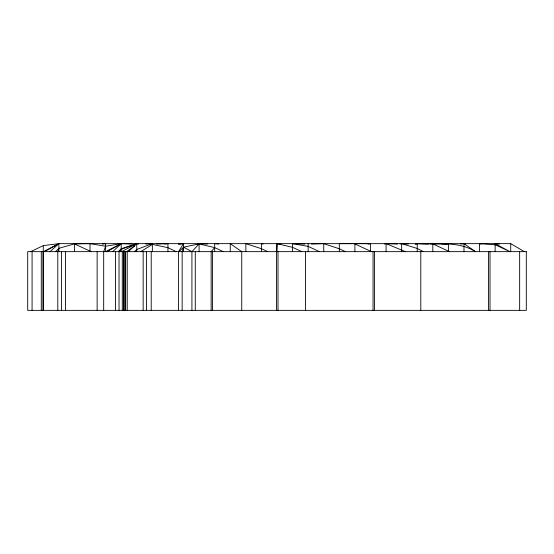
<?xml version="1.0" encoding="UTF-8"?>
<svg xmlns="http://www.w3.org/2000/svg" width="554" height="554" viewBox="0 0 554 554"><rect width="100%" height="100%" fill="white"/><g stroke="black" fill="none" stroke-linecap="round" stroke-linejoin="round"><path stroke-width="0.83" d="M131.845 244.03L121.188 243.642L105.606 246.239L90.025 243.642L74.444 243.878L58.862 248.324L57.803 251.648L57.803 310.358M105.606 246.239L103.681 251.648L103.681 310.358M223.359 251.648L214.675 247.603L211.157 251.648L211.157 310.358M191.919 310.358L191.919 251.648L199.094 243.912L214.675 247.603M55.566 251.648L58.862 248.324M118.3 251.648L121.188 248.739L136.769 243.642L138.41 244.162M118.875 251.648L121.188 249.314L136.769 243.642L136.769 251.648M179.067 251.648L183.512 247.167L199.094 243.912M134.567 251.648L136.769 249.466L152.35 243.642L152.35 251.648M128.389 251.648L136.769 243.642L121.61 251.648M112.739 251.648L121.188 243.642L121.188 248.739M118.681 251.648L121.188 249.314L121.188 251.648M50.012 251.648L58.862 243.642L510.719 243.642L524.423 251.648M126.527 251.648L134.719 245.962M140.737 251.648L152.35 244.411L167.931 247.666L176.22 251.648M135.308 244.529L136.769 243.642L133.791 245.325M107.171 251.648L121.188 243.642L105.606 251.648L105.606 243.642L102.324 244.065M44.459 251.648L58.862 243.642L58.862 251.648M43.427 251.648L58.862 243.642L43.281 245.609L30.671 251.648M428.713 244.044L417.231 243.642L415.59 244.127L417.231 243.642C436.787 244.57 457.936 240.699 475.491 251.648L463.975 243.642L460.693 244.079M197.453 244.085L199.094 243.642L207.293 244.037M384.428 244.072L386.069 243.642L397.55 244.03M400.009 244.009L401.65 243.642L408.208 244.044M368.029 244.106L370.488 243.642L370.488 251.648M430.354 244.002L448.394 243.774M445.111 244.03L448.394 243.642L448.394 251.648M164.649 243.995L167.931 243.642L167.931 251.648M178.589 244.072L183.512 243.642L183.512 251.648M178.589 244.058L183.512 243.642L178.547 251.648L178.547 310.358M441.836 244.051L448.394 243.642M145.792 244.016L152.35 243.642M156.45 244.037L167.931 243.642M311.445 244.044L323.744 243.642L339.325 248.788L345.474 251.648M339.325 251.648L339.325 243.642L370.488 243.642M292.581 251.648L292.581 243.642L304.88 244.044M479.556 251.648L479.556 243.642L495.137 244.778L509.929 251.648L495.137 243.642L495.137 251.648M495.137 243.642L499.237 244.044M218.775 244.072L214.675 243.642L214.675 251.648M280.282 243.995L277 243.642L276.571 251.648L276.571 310.358M292.581 243.642L308.163 246.392L319.457 251.648M479.556 243.642L481.197 244.092M263.06 244.106L261.419 243.642L261.419 251.648M465.616 244.134L463.975 243.642L463.975 251.648M432.812 243.892L449.481 251.648M405.417 251.648L386.069 243.642L386.069 251.648M354.906 243.933L371.485 251.648M301.819 251.648L292.581 247.354L277 243.642L277 251.648M267.755 251.648L261.419 248.698L245.838 243.642L245.838 251.648M74.444 243.878L91.14 251.648M423.471 251.648L417.231 248.469L401.65 243.642L401.65 251.648M191.919 251.648L183.512 247.167L182.148 251.648L182.148 310.358M241.717 251.648L230.256 243.642L230.256 251.648M519.652 251.648L519.652 310.358M510.719 243.642L510.719 251.648M490.006 251.648L490.006 310.358M488.51 251.648L488.51 310.358M432.812 243.642L432.812 251.648M420.798 251.648L420.798 310.358M417.231 243.642L417.231 251.648M374.442 251.648L374.442 310.358M373.05 251.648L373.05 310.358M354.906 243.642L354.906 251.648M323.744 243.642L323.744 251.648M308.163 243.642L308.163 251.648M305.586 251.648L305.586 310.358M277.99 251.648L277.99 310.358M241.745 251.648L241.745 310.358M212.521 251.648L212.521 310.358M199.094 243.642L199.094 251.648M195.278 251.648L195.278 310.358M151.214 251.648L151.214 310.358M146.547 251.648L146.547 310.358M143.154 251.648L143.154 310.358M127.219 251.648L127.219 310.358M125.62 251.648L125.62 310.358M125.142 251.648L125.142 310.358M124.048 251.648L124.048 310.358M123.514 251.648L123.514 310.358M122.282 251.648L122.282 310.358M119.027 251.648L119.027 310.358M115.454 251.648L115.454 310.358M97.144 251.648L97.144 310.358M90.025 243.642L90.025 251.648M74.444 243.642L74.444 251.648M65.545 251.648L65.545 310.358M61.515 251.648L61.515 310.358M43.281 245.609L43.26 310.358M43.046 251.648L43.046 310.358M41.287 251.648L41.287 310.358M32.077 251.648L32.077 310.358M526.3 251.648L27.7 251.648L27.7 310.358L526.3 310.358L526.3 251.648"/></g></svg>
